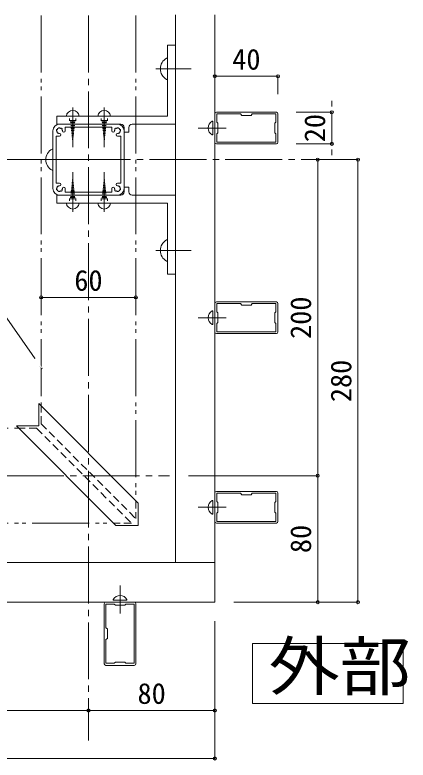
# Model space of a CAD drawing. Units: millimetres at full size. Extents: x -1601 to 1601, y -1131 to 1131.
# Drawn here: x 597.4 to 846.4, y 254.4 to 726 of the extents above; entities that cross this region are included whole.
import ezdxf
from ezdxf.enums import TextEntityAlignment as Align

# ---------------------------------------------------------------- set-up
doc = ezdxf.new("R2010")
doc.units = ezdxf.units.MM
doc.header["$LTSCALE"] = 4
doc.header["$PDMODE"] = 32
doc.header["$PDSIZE"] = 2
for name, pattern in [('CHAIN2', [12, 9, -1, 1, -1]), ('DASHED1', [1.8, 1.2, -0.6]), ('DOUBLE_CHAIN2', [12.8, 9, -1, 0.6, -0.6, 0.6, -1])]:
    doc.linetypes.add(name, pattern=pattern)
for name, color, linetype, lineweight in [('0-0_0', 7, 'Continuous', 18), ('0-2_1手摺寸法', 3, 'Continuous', 18), ('0-5_2躯体線', 4, 'Continuous', 9), ('0-7_3中心線', 2, 'CHAIN2', 18), ('0-8_41ｱﾙﾐ', 6, 'Continuous', 18), ('0-9_42ｱﾙﾐ部品', 6, 'Continuous', 18), ('0-A_4アルミ', 6, 'Continuous', 18), ('0-D_CYAN', 4, 'Continuous', 9), ('1-1_P4-12', 7, 'Continuous', 18)]:
    doc.layers.add(name, color=color, linetype=linetype, lineweight=lineweight)
doc.styles.add('ＭＳ ゴシック', font='')
doc.styles.get('ＭＳ ゴシック').set_extended_font_data('MS Gothic')

msp = doc.modelspace()

# ---------------------------------------------------------------- linework, layer by layer
at = {"layer": '0-0_0', "linetype": 'DASHED1'}
for p, q in [((613.96, 467.174), (613.96, 478.487)), ((613.96, 467.174), (673.96, 407.174)), ((611.132, 464.345), (599.818, 464.345)), ((611.132, 464.345), (671.132, 404.345)), ((673.96, 418.487), (673.96, 407.174)), ((671.132, 404.345), (659.818, 404.345))]:
    msp.add_line(p, q, dxfattribs=at)
at = {"layer": '0-0_0'}
msp.add_lwpolyline([(614.718, 501.981), (570.094, 565.393), (437.989, 565.393)], dxfattribs=at)
at = {"layer": '0-2_1手摺寸法'}
for p, q in [((698.96, 379.345), (698.96, 725.954)), ((723.96, 354.345), (723.96, 725.954)), ((723.96, 672.845), (723.96, 687.125)), ((723.96, 687.125), (763.96, 687.125)), ((760.36, 687.125), (727.56, 687.125)), ((763.96, 675.845), (763.96, 687.125)), ((798.007, 667.945), (798.007, 671.545)), ((775.46, 664.345), (798.007, 664.345)), ((798.007, 664.345), (798.007, 644.345)), ((798.007, 644.345), (798.007, 664.345)), ((775.46, 644.345), (798.007, 644.345)), ((798.007, 640.745), (798.007, 637.145)), ((786.083, 634.345), (789.1, 634.345)), ((789.1, 434.345), (789.1, 634.345)), ((810.083, 634.345), (814.605, 634.345)), ((814.605, 354.345), (814.605, 634.345)), ((789.1, 630.745), (789.1, 437.945)), ((814.605, 630.745), (814.605, 357.945)), ((613.96, 548.412), (613.96, 547.197)), ((673.96, 547.197), (613.96, 547.197)), ((617.56, 547.197), (670.36, 547.197)), ((673.96, 548.412), (673.96, 547.197)), ((707.232, 434.345), (789.1, 434.345)), ((707.232, 434.345), (789.1, 434.345)), ((789.1, 354.345), (789.1, 434.345)), ((789.1, 430.745), (789.1, 357.945)), ((698.96, 379.345), (352.351, 379.345)), ((698.96, 379.345), (723.96, 379.345)), ((723.96, 354.345), (352.351, 354.345)), ((735.96, 354.345), (814.605, 354.345)), ((735.96, 354.345), (789.1, 354.345)), ((723.96, 342.345), (723.96, 255.38)), ((723.96, 342.345), (723.96, 285.783)), ((643.96, 288.847), (643.96, 285.783)), ((643.96, 288.847), (643.96, 285.783)), ((643.96, 285.783), (443.96, 285.783)), ((447.56, 285.783), (640.36, 285.783)), ((643.96, 285.783), (723.96, 285.783)), ((720.36, 285.783), (647.56, 285.783)), ((723.96, 255.38), (443.96, 255.38)), ((447.56, 255.38), (720.36, 255.38))]:
    msp.add_line(p, q, dxfattribs=at)
for p in [(723.96, 687.125), (763.96, 687.125), (798.007, 664.345), (798.007, 644.345), (789.1, 634.345), (814.605, 634.345), (613.96, 547.197), (673.96, 547.197), (789.1, 434.345), (789.1, 354.345), (814.605, 354.345), (643.96, 285.783), (723.96, 285.783), (723.96, 255.38)]:
    msp.add_point(p, dxfattribs=at)
at = {"layer": '0-5_2躯体線'}
for p, q in [((693.46, 698.595), (693.96, 698.595)), ((693.96, 698.595), (693.96, 685.095)), ((708.901, 691.845), (686.644, 691.845)), ((693.46, 685.095), (693.96, 685.095)), ((631.96, 658.845), (631.96, 660.345)), ((633.96, 661.845), (633.96, 642.301)), ((635.96, 658.845), (635.96, 660.345)), ((651.96, 658.845), (651.96, 660.345)), ((653.96, 661.845), (653.96, 642.301)), ((655.96, 658.845), (655.96, 660.345)), ((632.342, 659.183), (635.578, 659.183)), ((632.432, 658.383), (635.488, 658.383)), ((632.522, 657.583), (635.398, 657.583)), ((632.612, 656.783), (635.308, 656.783)), ((632.702, 655.983), (635.219, 655.983)), ((652.342, 659.183), (655.578, 659.183)), ((652.432, 658.383), (655.488, 658.383)), ((652.522, 657.583), (655.398, 657.583)), ((652.612, 656.783), (655.308, 656.783)), ((652.702, 655.983), (655.219, 655.983)), ((722.34, 658.665), (722.66, 658.665)), ((722.66, 658.665), (722.66, 650.025)), ((632.792, 655.183), (635.129, 655.183)), ((632.882, 654.383), (635.039, 654.383)), ((632.972, 653.583), (634.949, 653.583)), ((633.061, 652.783), (634.859, 652.783)), ((633.151, 651.983), (634.769, 651.983)), ((633.241, 651.183), (634.679, 651.183)), ((652.792, 655.183), (655.129, 655.183)), ((652.882, 654.383), (655.039, 654.383)), ((652.972, 653.583), (654.949, 653.583)), ((653.061, 652.783), (654.859, 652.783)), ((653.151, 651.983), (654.769, 651.983)), ((653.241, 651.183), (654.679, 651.183)), ((713.408, 654.345), (731.213, 654.345)), ((633.331, 650.383), (634.59, 650.383)), ((633.421, 649.583), (634.5, 649.583)), ((633.511, 648.783), (634.41, 648.783)), ((633.601, 647.983), (634.32, 647.983)), ((633.691, 647.183), (634.23, 647.183)), ((633.78, 646.383), (634.14, 646.383)), ((653.331, 650.383), (654.59, 650.383)), ((653.421, 649.583), (654.5, 649.583)), ((653.511, 648.783), (654.41, 648.783)), ((653.601, 647.983), (654.32, 647.983)), ((653.691, 647.183), (654.23, 647.183)), ((653.78, 646.383), (654.14, 646.383)), ((722.34, 650.025), (722.66, 650.025)), ((633.87, 645.583), (634.05, 645.583)), ((653.87, 645.583), (654.05, 645.583)), ((620.96, 641.095), (621.46, 641.095)), ((621.46, 641.095), (621.46, 627.595)), ((636.401, 634.345), (614.144, 634.345)), ((620.96, 627.595), (621.46, 627.595)), ((633.87, 623.108), (634.05, 623.108)), ((633.96, 606.845), (633.96, 626.39)), ((653.87, 623.108), (654.05, 623.108)), ((653.96, 606.845), (653.96, 626.39)), ((633.331, 618.308), (634.59, 618.308)), ((633.421, 619.108), (634.5, 619.108)), ((633.511, 619.908), (634.41, 619.908)), ((633.601, 620.708), (634.32, 620.708)), ((633.691, 621.508), (634.23, 621.508)), ((633.78, 622.308), (634.14, 622.308)), ((653.331, 618.308), (654.59, 618.308)), ((653.421, 619.108), (654.5, 619.108)), ((653.511, 619.908), (654.41, 619.908)), ((653.601, 620.708), (654.32, 620.708)), ((653.691, 621.508), (654.23, 621.508)), ((653.78, 622.308), (654.14, 622.308)), ((632.792, 613.508), (635.129, 613.508)), ((632.882, 614.308), (635.039, 614.308)), ((632.972, 615.108), (634.949, 615.108)), ((633.061, 615.908), (634.859, 615.908)), ((633.151, 616.708), (634.769, 616.708)), ((633.241, 617.508), (634.679, 617.508)), ((652.792, 613.508), (655.129, 613.508)), ((652.882, 614.308), (655.039, 614.308)), ((652.972, 615.108), (654.949, 615.108)), ((653.061, 615.908), (654.859, 615.908)), ((653.151, 616.708), (654.769, 616.708)), ((653.241, 617.508), (654.679, 617.508)), ((631.96, 609.845), (631.96, 608.345)), ((632.342, 609.508), (635.578, 609.508)), ((632.432, 610.308), (635.488, 610.308)), ((632.522, 611.108), (635.398, 611.108)), ((632.612, 611.908), (635.308, 611.908)), ((632.702, 612.708), (635.219, 612.708)), ((635.96, 609.845), (635.96, 608.345)), ((651.96, 609.845), (651.96, 608.345)), ((652.342, 609.508), (655.578, 609.508)), ((652.432, 610.308), (655.488, 610.308)), ((652.522, 611.108), (655.398, 611.108)), ((652.612, 611.908), (655.308, 611.908)), ((652.702, 612.708), (655.219, 612.708)), ((655.96, 609.845), (655.96, 608.345)), ((693.46, 583.595), (693.96, 583.595)), ((693.96, 570.095), (693.96, 583.595)), ((708.901, 576.845), (686.644, 576.845)), ((693.46, 570.095), (693.96, 570.095)), ((722.34, 538.665), (722.66, 538.665)), ((722.66, 538.665), (722.66, 530.025)), ((713.408, 534.345), (731.213, 534.345)), ((722.34, 530.025), (722.66, 530.025)), ((722.34, 418.665), (722.66, 418.665)), ((722.66, 418.665), (722.66, 410.025)), ((713.408, 414.345), (731.213, 414.345)), ((722.34, 410.025), (722.66, 410.025)), ((663.96, 364.898), (663.96, 347.092)), ((659.64, 355.965), (659.64, 355.645)), ((659.64, 355.645), (668.28, 355.645)), ((668.28, 355.965), (668.28, 355.645))]:
    msp.add_line(p, q, dxfattribs=at)
for centre, radius, start, end in [((697.156, 691.845), 7.695, 118.699, 241.301), ((633.96, 661.577), 4.009, 3.839, 176.161), ((653.96, 661.577), 4.009, 3.839, 176.161), ((724.705, 654.345), 4.925, 118.699, 241.301), ((624.656, 634.345), 7.695, 118.699, 241.301), ((633.96, 607.114), 4.009, 183.839, 356.161), ((653.96, 607.114), 4.009, 183.839, 356.161), ((697.156, 576.845), 7.695, 118.699, 241.301), ((724.705, 534.345), 4.925, 118.699, 241.301), ((724.705, 414.345), 4.925, 118.699, 241.301), ((663.96, 353.6), 4.925, 28.699, 151.301)]:
    msp.add_arc(centre, radius, start, end, dxfattribs=at)
at = {"layer": '0-7_3中心線', "linetype": 'DOUBLE_CHAIN2'}
for p, q in [((613.96, 725.526), (613.96, 478.487)), ((673.96, 725.526), (673.96, 418.487)), ((352.351, 464.345), (599.818, 464.345)), ((352.351, 404.345), (659.818, 404.345))]:
    msp.add_line(p, q, dxfattribs=at)
at = {"layer": '0-7_3中心線'}
for p, q in [((643.96, 725.526), (643.96, 266.882)), ((814.605, 634.345), (534.244, 634.345)), ((352.351, 434.345), (695.232, 434.345))]:
    msp.add_line(p, q, dxfattribs=at)
at = {"layer": '0-8_41ｱﾙﾐ'}
for p, q in [((723.96, 645.345), (723.96, 663.345)), ((762.96, 664.345), (724.96, 664.345)), ((740.26, 663.345), (725.26, 663.345)), ((725.26, 658.045), (725.26, 663.345)), ((740.26, 663.345), (740.96, 662.345)), ((746.96, 662.345), (740.96, 662.345)), ((746.96, 662.345), (747.66, 663.345)), ((762.66, 663.345), (747.66, 663.345)), ((762.66, 658.045), (762.66, 663.345)), ((763.96, 645.345), (763.96, 663.345)), ((623.96, 656.845), (664.37, 656.845)), ((725.26, 658.045), (725.96, 657.345)), ((725.96, 651.345), (725.96, 657.345)), ((762.66, 658.045), (761.96, 657.345)), ((761.96, 651.345), (761.96, 657.345)), ((725.96, 651.345), (725.26, 650.645)), ((761.96, 651.345), (762.66, 650.645)), ((725.26, 645.345), (725.26, 650.645)), ((762.66, 645.345), (762.66, 650.645)), ((724.96, 644.345), (762.96, 644.345)), ((725.26, 645.345), (762.66, 645.345)), ((623.96, 611.845), (664.37, 611.845)), ((723.96, 525.345), (723.96, 543.345)), ((762.96, 544.345), (724.96, 544.345)), ((740.26, 543.345), (725.26, 543.345)), ((725.26, 538.045), (725.26, 543.345)), ((740.26, 543.345), (740.96, 542.345)), ((746.96, 542.345), (740.96, 542.345)), ((746.96, 542.345), (747.66, 543.345)), ((762.66, 543.345), (747.66, 543.345)), ((762.66, 538.045), (762.66, 543.345)), ((763.96, 525.345), (763.96, 543.345)), ((725.26, 538.045), (725.96, 537.345)), ((762.66, 538.045), (761.96, 537.345)), ((725.96, 531.345), (725.96, 537.345)), ((761.96, 531.345), (761.96, 537.345)), ((725.96, 531.345), (725.26, 530.645)), ((725.26, 525.345), (725.26, 530.645)), ((761.96, 531.345), (762.66, 530.645)), ((762.66, 525.345), (762.66, 530.645)), ((724.96, 524.345), (762.96, 524.345)), ((725.26, 525.345), (762.66, 525.345)), ((723.96, 405.345), (723.96, 423.345)), ((762.96, 424.345), (724.96, 424.345)), ((740.26, 423.345), (725.26, 423.345)), ((725.26, 418.045), (725.26, 423.345)), ((740.26, 423.345), (740.96, 422.345)), ((746.96, 422.345), (740.96, 422.345)), ((746.96, 422.345), (747.66, 423.345)), ((762.66, 423.345), (747.66, 423.345)), ((762.66, 418.045), (762.66, 423.345)), ((763.96, 405.345), (763.96, 423.345)), ((725.26, 418.045), (725.96, 417.345)), ((725.96, 411.345), (725.96, 417.345)), ((762.66, 418.045), (761.96, 417.345)), ((761.96, 411.345), (761.96, 417.345)), ((725.96, 411.345), (725.26, 410.645)), ((725.26, 405.345), (725.26, 410.645)), ((761.96, 411.345), (762.66, 410.645)), ((762.66, 405.345), (762.66, 410.645)), ((724.96, 404.345), (762.96, 404.345)), ((725.26, 405.345), (762.66, 405.345)), ((672.96, 354.345), (654.96, 354.345)), ((653.96, 315.345), (653.96, 353.345)), ((654.96, 338.045), (654.96, 353.045)), ((660.26, 353.045), (654.96, 353.045)), ((660.26, 353.045), (660.96, 352.345)), ((666.96, 352.345), (660.96, 352.345)), ((666.96, 352.345), (667.66, 353.045)), ((672.96, 353.045), (667.66, 353.045)), ((672.96, 353.045), (672.96, 315.645)), ((673.96, 353.345), (673.96, 315.345)), ((654.96, 338.045), (655.96, 337.345)), ((655.96, 331.345), (655.96, 337.345)), ((655.96, 331.345), (654.96, 330.645)), ((654.96, 315.645), (654.96, 330.645)), ((660.26, 315.645), (660.96, 316.345)), ((666.96, 316.345), (660.96, 316.345)), ((666.96, 316.345), (667.66, 315.645)), ((660.26, 315.645), (654.96, 315.645)), ((672.96, 314.345), (654.96, 314.345)), ((672.96, 315.645), (667.66, 315.645))]:
    msp.add_line(p, q, dxfattribs=at)
for points in [[(671.551, 656.845), (698.96, 656.845), (698.96, 706.845)], [(666.46, 654.755), (666.46, 651.845), (669.46, 651.845), (669.46, 654.755)], [(666.46, 613.936), (666.46, 616.845), (669.46, 616.845), (669.46, 613.936)], [(671.551, 611.845), (698.96, 611.845), (698.96, 561.845)]]:
    msp.add_lwpolyline(points, dxfattribs=at)
for centre, radius, start, end in [((724.96, 663.345), 1, 90, 180), ((762.96, 663.345), 1, 0, 90), ((664.37, 654.755), 2.09, 0, 90), ((671.551, 654.755), 2.09, 90, 180), ((724.96, 645.345), 1, 180, 270), ((762.96, 645.345), 1, 270, 0), ((664.37, 613.936), 2.09, 270, 0), ((671.551, 613.936), 2.09, 180, 270), ((724.96, 543.345), 1, 90, 180), ((762.96, 543.345), 1, 0, 90), ((724.96, 525.345), 1, 180, 270), ((762.96, 525.345), 1, 270, 0), ((724.96, 423.345), 1, 90, 180), ((762.96, 423.345), 1, 0, 90), ((724.96, 405.345), 1, 180, 270), ((762.96, 405.345), 1, 270, 0), ((654.96, 353.345), 1, 90, 180), ((672.96, 353.345), 1, 0, 90), ((654.96, 315.345), 1, 180, 270), ((672.96, 315.345), 1, 270, 0)]:
    msp.add_arc(centre, radius, start, end, dxfattribs=at)
at = {"layer": '0-9_42ｱﾙﾐ部品'}
for p, q in [((625.66, 656.845), (662.26, 656.845)), ((625.66, 656.845), (662.26, 656.845)), ((621.46, 616.045), (621.46, 652.645)), ((621.46, 652.645), (621.46, 616.045)), ((629.16, 654.845), (658.76, 654.845)), ((629.16, 652.645), (629.16, 654.845)), ((629.16, 652.645), (629.16, 654.845)), ((629.16, 654.845), (658.76, 654.845)), ((658.76, 652.645), (658.76, 654.845)), ((658.76, 652.645), (658.76, 654.845)), ((666.46, 616.045), (666.46, 652.645)), ((666.46, 652.645), (666.46, 616.045)), ((623.46, 619.545), (623.46, 649.145)), ((623.46, 649.145), (625.66, 649.145)), ((623.46, 649.145), (623.46, 619.545)), ((623.46, 649.145), (625.66, 649.145)), ((664.46, 649.145), (662.26, 649.145)), ((623.46, 619.545), (625.66, 619.545)), ((623.46, 619.545), (625.66, 619.545)), ((664.46, 619.545), (662.26, 619.545)), ((629.16, 616.045), (629.16, 613.845)), ((629.16, 616.045), (629.16, 613.845)), ((629.16, 613.845), (658.76, 613.845)), ((629.16, 613.845), (658.76, 613.845)), ((658.76, 616.045), (658.76, 613.845)), ((658.76, 616.045), (658.76, 613.845)), ((625.66, 611.845), (662.26, 611.845)), ((625.66, 611.845), (662.26, 611.845))]:
    msp.add_line(p, q, dxfattribs=at)
for points in [[(664.46, 619.545), (664.46, 649.145), (662.26, 649.145)], [(664.46, 649.145), (664.46, 619.545), (662.26, 619.545)]]:
    msp.add_lwpolyline(points, dxfattribs=at)
for centre, radius, start, end in [((625.66, 652.645), 4.2, 90, 180), ((625.66, 652.645), 4.2, 90, 180), ((662.26, 652.645), 4.2, 0, 90), ((662.26, 652.645), 4.2, 0, 90), ((624.211, 653.034), 0.5, 165, 232.976), ((624.211, 653.034), 0.5, 165, 232.976), ((624.211, 653.034), 0.5, 97.024, 165), ((624.211, 653.034), 0.5, 97.024, 165), ((625.66, 652.645), 1.75, 180.359, 195), ((625.66, 652.645), 1.75, 180.359, 195), ((625.66, 652.645), 1.75, 195, 209.641), ((625.66, 652.645), 1.75, 195, 209.641), ((624.6, 651.584), 0.5, 157.024, 225), ((624.6, 651.584), 0.5, 157.024, 225), ((625.66, 652.645), 1.75, 135, 149.641), ((625.66, 652.645), 1.75, 135, 149.641), ((624.6, 651.584), 0.5, 225, 292.976), ((624.6, 651.584), 0.5, 225, 292.976), ((625.66, 652.645), 1.75, 120.359, 135), ((625.66, 652.645), 1.75, 120.359, 135), ((625.272, 654.094), 0.5, 105, 172.976), ((625.272, 654.094), 0.5, 105, 172.976), ((625.66, 652.645), 1.75, 240.359, 255), ((625.66, 652.645), 1.75, 240.359, 255), ((625.272, 654.094), 0.5, 37.024, 105), ((625.272, 654.094), 0.5, 37.024, 105), ((625.66, 652.645), 1.75, 255, 269.641), ((625.66, 652.645), 1.75, 255, 269.641), ((625.66, 650.02), 0.875, 270, 90), ((625.66, 650.02), 0.875, 270, 90), ((625.66, 652.645), 1.75, 75, 89.641), ((625.66, 652.645), 1.75, 75, 89.641), ((625.66, 652.645), 1.75, 60.359, 75), ((625.66, 652.645), 1.75, 60.359, 75), ((626.721, 653.706), 0.5, 45, 112.976), ((626.721, 653.706), 0.5, 45, 112.976), ((626.721, 653.706), 0.5, 337.024, 45), ((626.721, 653.706), 0.5, 337.024, 45), ((625.66, 652.645), 1.75, 15, 29.641), ((625.66, 652.645), 1.75, 15, 29.641), ((625.66, 652.645), 1.75, 0, 15), ((625.66, 652.645), 1.75, 0, 15), ((628.285, 652.645), 0.875, 180, 0), ((628.285, 652.645), 0.875, 180, 0), ((659.635, 652.645), 0.875, 180, 0), ((659.635, 652.645), 0.875, 180, 0), ((662.26, 652.645), 1.75, 165, 180), ((662.26, 652.645), 1.75, 165, 180), ((662.26, 652.645), 1.75, 150.359, 165), ((662.26, 652.645), 1.75, 150.359, 165), ((661.2, 653.706), 0.5, 135, 202.976), ((661.2, 653.706), 0.5, 135, 202.976), ((661.2, 653.706), 0.5, 67.024, 135), ((661.2, 653.706), 0.5, 67.024, 135), ((662.26, 650.02), 0.875, 90, 270), ((662.26, 650.02), 0.875, 90, 270), ((662.26, 652.645), 1.75, 105, 119.641), ((662.26, 652.645), 1.75, 105, 119.641), ((662.26, 652.645), 1.75, 90.359, 105), ((662.26, 652.645), 1.75, 90.359, 105), ((662.648, 654.094), 0.5, 75, 142.976), ((662.648, 654.094), 0.5, 75, 142.976), ((662.26, 652.645), 1.75, 270.359, 285), ((662.26, 652.645), 1.75, 270.359, 285), ((662.26, 652.645), 1.75, 285, 299.641), ((662.26, 652.645), 1.75, 285, 299.641), ((662.648, 654.094), 0.5, 7.024, 75), ((662.648, 654.094), 0.5, 7.024, 75), ((663.321, 651.584), 0.5, 247.024, 315), ((663.321, 651.584), 0.5, 247.024, 315), ((662.26, 652.645), 1.75, 45, 59.641), ((662.26, 652.645), 1.75, 45, 59.641), ((662.26, 652.645), 1.75, 30.359, 45), ((662.26, 652.645), 1.75, 30.359, 45), ((663.321, 651.584), 0.5, 315, 22.976), ((663.321, 651.584), 0.5, 315, 22.976), ((663.709, 653.034), 0.5, 15, 82.976), ((663.709, 653.034), 0.5, 15, 82.976), ((662.26, 652.645), 1.75, 330.359, 345), ((662.26, 652.645), 1.75, 330.359, 345), ((662.26, 652.645), 1.75, 345, 359.641), ((662.26, 652.645), 1.75, 345, 359.641), ((663.709, 653.034), 0.5, 307.024, 15), ((663.709, 653.034), 0.5, 307.024, 15), ((625.66, 616.045), 1.75, 90.359, 105), ((625.66, 616.045), 1.75, 90.359, 105), ((625.66, 618.67), 0.875, 270, 90), ((625.66, 618.67), 0.875, 270, 90), ((662.26, 618.67), 0.875, 90, 270), ((662.26, 618.67), 0.875, 90, 270), ((662.26, 616.045), 1.75, 75, 89.641), ((662.26, 616.045), 1.75, 75, 89.641), ((625.66, 616.045), 4.2, 180, 270), ((625.66, 616.045), 4.2, 180, 270), ((624.211, 615.657), 0.5, 127.024, 195), ((624.211, 615.657), 0.5, 127.024, 195), ((624.211, 615.657), 0.5, 195, 262.976), ((624.211, 615.657), 0.5, 195, 262.976), ((625.66, 616.045), 1.75, 165, 179.641), ((625.66, 616.045), 1.75, 165, 179.641), ((625.66, 616.045), 1.75, 150.359, 165), ((625.66, 616.045), 1.75, 150.359, 165), ((624.6, 617.106), 0.5, 135, 202.976), ((624.6, 617.106), 0.5, 135, 202.976), ((625.66, 616.045), 1.75, 210.359, 225), ((625.66, 616.045), 1.75, 210.359, 225), ((624.6, 617.106), 0.5, 67.024, 135), ((624.6, 617.106), 0.5, 67.024, 135), ((625.66, 616.045), 1.75, 225, 239.641), ((625.66, 616.045), 1.75, 225, 239.641), ((625.272, 614.596), 0.5, 187.024, 255), ((625.272, 614.596), 0.5, 187.024, 255), ((625.66, 616.045), 1.75, 105, 119.641), ((625.66, 616.045), 1.75, 105, 119.641), ((625.272, 614.596), 0.5, 255, 322.976), ((625.272, 614.596), 0.5, 255, 322.976), ((625.66, 616.045), 1.75, 270.359, 285), ((625.66, 616.045), 1.75, 270.359, 285), ((625.66, 616.045), 1.75, 285, 299.641), ((625.66, 616.045), 1.75, 285, 299.641), ((626.721, 614.984), 0.5, 247.024, 315), ((626.721, 614.984), 0.5, 247.024, 315), ((626.721, 614.984), 0.5, 315, 22.976), ((626.721, 614.984), 0.5, 315, 22.976), ((625.66, 616.045), 1.75, 330.359, 345), ((625.66, 616.045), 1.75, 330.359, 345), ((625.66, 616.045), 1.75, 345, 0), ((625.66, 616.045), 1.75, 345, 0), ((628.285, 616.045), 0.875, 0, 180), ((628.285, 616.045), 0.875, 0, 180), ((659.635, 616.045), 0.875, 0, 180), ((659.635, 616.045), 0.875, 0, 180), ((662.26, 616.045), 1.75, 180, 195), ((662.26, 616.045), 1.75, 180, 195), ((662.26, 616.045), 1.75, 195, 209.641), ((662.26, 616.045), 1.75, 195, 209.641), ((661.2, 614.984), 0.5, 157.024, 225), ((661.2, 614.984), 0.5, 157.024, 225), ((661.2, 614.984), 0.5, 225, 292.976), ((661.2, 614.984), 0.5, 225, 292.976), ((662.26, 616.045), 1.75, 240.359, 255), ((662.26, 616.045), 1.75, 240.359, 255), ((662.26, 616.045), 1.75, 255, 269.641), ((662.26, 616.045), 1.75, 255, 269.641), ((662.648, 614.596), 0.5, 217.024, 285), ((662.648, 614.596), 0.5, 217.024, 285), ((662.26, 616.045), 4.2, 270, 0), ((662.26, 616.045), 4.2, 270, 0), ((662.26, 616.045), 1.75, 60.359, 75), ((662.26, 616.045), 1.75, 60.359, 75), ((662.648, 614.596), 0.5, 285, 352.976), ((662.648, 614.596), 0.5, 285, 352.976), ((663.321, 617.106), 0.5, 45, 112.976), ((663.321, 617.106), 0.5, 45, 112.976), ((662.26, 616.045), 1.75, 300.359, 315), ((662.26, 616.045), 1.75, 300.359, 315), ((662.26, 616.045), 1.75, 315, 329.641), ((662.26, 616.045), 1.75, 315, 329.641), ((663.321, 617.106), 0.5, 337.024, 45), ((663.321, 617.106), 0.5, 337.024, 45), ((663.709, 615.657), 0.5, 277.024, 345), ((663.709, 615.657), 0.5, 277.024, 345), ((662.26, 616.045), 1.75, 15, 29.641), ((662.26, 616.045), 1.75, 15, 29.641), ((662.26, 616.045), 1.75, 0.359, 15), ((662.26, 616.045), 1.75, 0.359, 15), ((663.709, 615.657), 0.5, 345, 52.976), ((663.709, 615.657), 0.5, 345, 52.976)]:
    msp.add_arc(centre, radius, start, end, dxfattribs=at)
at = {"layer": '0-A_4アルミ'}
for p, q in [((693.96, 706.845), (698.96, 706.845)), ((693.96, 661.845), (693.96, 706.845)), ((633.96, 667.345), (633.96, 652.345)), ((653.96, 667.345), (653.96, 652.345)), ((623.96, 661.845), (623.96, 656.845)), ((623.96, 661.845), (693.96, 661.845)), ((633.96, 601.345), (633.96, 616.345)), ((653.96, 601.345), (653.96, 616.345)), ((623.96, 606.845), (623.96, 611.845)), ((623.96, 606.845), (693.96, 606.845)), ((693.96, 606.845), (693.96, 561.845)), ((693.96, 561.845), (698.96, 561.845))]:
    msp.add_line(p, q, dxfattribs=at)
at = {"layer": '0-D_CYAN'}
for p, q in [((612.46, 479.987), (675.46, 416.987)), ((598.318, 465.845), (661.318, 402.845))]:
    msp.add_line(p, q, dxfattribs=at)
for points in [[(598.318, 465.845), (612.46, 465.845), (612.46, 479.987)], [(661.318, 402.845), (675.46, 402.845), (675.46, 416.987)]]:
    msp.add_lwpolyline(points, dxfattribs=at)
at = {"layer": '1-1_P4-12'}
msp.add_line((747.895, 328.2), (747.895, 290.19), dxfattribs=at)
msp.add_lwpolyline([(747.895, 290.19), (843.22, 290.19), (843.22, 328.201), (747.895, 328.201)], dxfattribs=at)

# ---------------------------------------------------------------- texts
at = {"layer": '0-2_1手摺寸法', "style": 'ＭＳ ゴシック'}
for s, p in [('40', (735, 687.373)), ('60', (635, 547.445)), ('80', (675, 286.031))]:
    msp.add_text(s, height=13.14, dxfattribs=at).set_placement(p, align=Align.BOTTOM_LEFT)
for s, p in [('20', (797.759, 645.385)), ('200', (788.851, 520.905)), ('280', (814.357, 480.905)), ('80', (788.851, 385.385))]:
    msp.add_text(s, height=13.14, rotation=90, dxfattribs=at).set_placement(p, align=Align.BOTTOM_LEFT)
at = {"layer": '1-1_P4-12', "style": 'ＭＳ ゴシック', "width": 1.1}
msp.add_text('外部', height=30.03, dxfattribs=at).set_placement((757.954, 289.727), align=Align.BOTTOM_LEFT)

# ---------------------------------------------------------------- next in the draw order: wipeouts: each hides what was drawn before it
msp.add_wipeout([(609.048, 507.625), (611.32, 509.224), (614.718, 501.981), (614.718, 501.981)])

doc.saveas('drawing.dxf')
